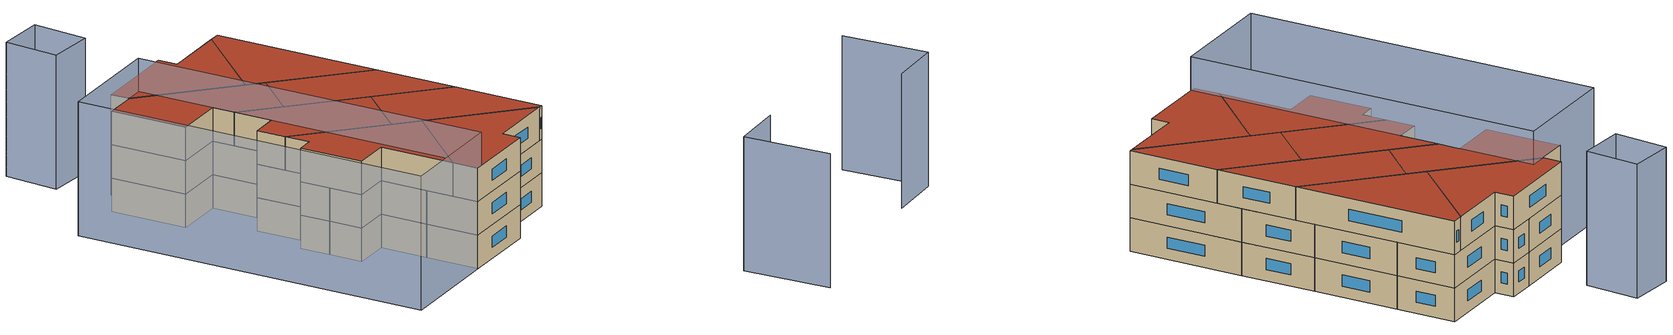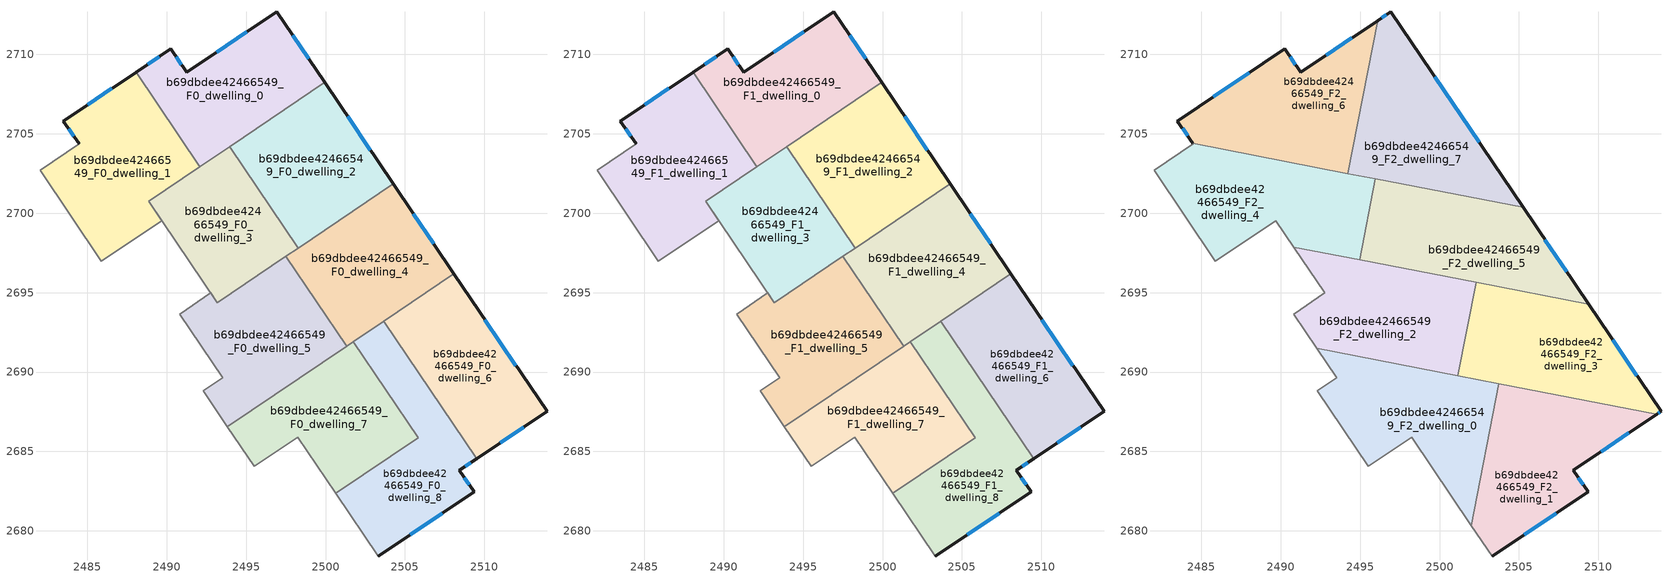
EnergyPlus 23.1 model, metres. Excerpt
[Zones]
b69dbdee42466549_F0_dwelling_0
 floor ground (EU_floor_Construction): 2496.94,2712.69 2499.95,2708.24 2492.09,2702.93 2488.08,2708.88 2490.26,2710.35 2491.25,2708.88 z0
 wall outside (EU_wall_Construction): 2499.95,2708.24 2496.94,2712.69 2491.25,2708.88 2490.26,2710.35 2488.08,2708.88 z0:3
 wall to b69dbdee42466549_F0_dwelling_1 (EU_wall_Construction): 2488.08,2708.88 2492.09,2702.93 z0:3
 wall to b69dbdee42466549_F0_dwelling_2 (EU_wall_Construction): 2493.96,2704.19 2499.95,2708.24 z0:3
 wall to b69dbdee42466549_F0_dwelling_3 (EU_wall_Construction): 2492.09,2702.93 2493.96,2704.19 z0:3
 window (EU_Window_Construction): 2489.53,2709.86 2488.8,2709.37 / 2490.92,2709.37 2490.59,2709.86 / 2495.04,2711.42 2493.15,2710.15 / 2498.94,2709.72 2497.94,2711.21 z1:2
b69dbdee42466549_F0_dwelling_1
 floor ground (EU_floor_Construction): 2488.08,2708.88 2492.09,2702.93 2488.87,2700.76 2489.7,2699.54 2485.89,2696.98 2482.02,2702.71 2484.48,2704.36 2483.5,2705.81 z0
 wall outside (EU_wall_Construction): 2488.08,2708.88 2483.5,2705.81 2484.48,2704.36 z0:3
 wall adiabatic (EU_wall_Construction): 2484.48,2704.36 2482.02,2702.71 2485.89,2696.98 2489.7,2699.54 2488.87,2700.76 z0:3
 wall to b69dbdee42466549_F0_dwelling_3 (EU_wall_Construction): 2488.88,2700.76 2492.09,2702.93 z0:3
 window (EU_Window_Construction): 2483.83,2705.33 2484.16,2704.84 / 2486.55,2707.86 2485.03,2706.83 z1:2
b69dbdee42466549_F0_dwelling_2
 floor ground (EU_floor_Construction): 2499.95,2708.24 2504.26,2701.85 2498.27,2697.8 2493.96,2704.19 z0
 wall outside (EU_wall_Construction): 2504.26,2701.85 2499.95,2708.24 z0:3
 wall to b69dbdee42466549_F0_dwelling_3 (EU_wall_Construction): 2493.96,2704.19 2498.27,2697.8 z0:3
 wall to b69dbdee42466549_F0_dwelling_4 (EU_wall_Construction): 2498.27,2697.8 2504.26,2701.85 z0:3
 window (EU_Window_Construction): 2502.83,2703.98 2501.39,2706.11 z1:2
b69dbdee42466549_F0_dwelling_3
 floor ground (EU_floor_Construction): 2493.96,2704.19 2498.27,2697.8 2493.19,2694.37 2488.88,2700.76 z0
 wall adiabatic (EU_wall_Construction): 2488.88,2700.76 2493.19,2694.37 z0:3
 wall to b69dbdee42466549_F0_dwelling_5 (EU_wall_Construction): 2493.19,2694.37 2497.5,2697.28 z0:3
 wall to b69dbdee42466549_F0_dwelling_4 (EU_wall_Construction): 2497.5,2697.28 2498.27,2697.8 z0:3
b69dbdee42466549_F0_dwelling_4
 floor ground (EU_floor_Construction): 2504.26,2701.85 2508.09,2696.19 2501.32,2691.62 2497.5,2697.28 z0
 wall outside (EU_wall_Construction): 2508.09,2696.19 2504.26,2701.85 z0:3
 wall to b69dbdee42466549_F0_dwelling_5 (EU_wall_Construction): 2497.5,2697.28 2501.32,2691.62 z0:3
 wall to b69dbdee42466549_F0_dwelling_6 (EU_wall_Construction): 2503.67,2693.21 2508.09,2696.19 z0:3
 wall to b69dbdee42466549_F0_dwelling_8 (EU_wall_Construction): 2501.76,2691.92 2503.67,2693.21 z0:3
 wall to b69dbdee42466549_F0_dwelling_7 (EU_wall_Construction): 2501.32,2691.62 2501.76,2691.92 z0:3
 window (EU_Window_Construction): 2506.81,2698.08 2505.54,2699.96 z1:2
b69dbdee42466549_F0_dwelling_5
 floor ground (EU_floor_Construction): 2497.5,2697.28 2501.32,2691.62 2493.82,2686.55 2492.29,2688.81 2493.53,2689.64 2490.81,2693.65 2492.78,2694.98 2493.19,2694.37 z0
 wall adiabatic (EU_wall_Construction): 2493.19,2694.37 2492.78,2694.98 2490.81,2693.65 2493.53,2689.64 2492.29,2688.81 2493.82,2686.55 z0:3
 wall to b69dbdee42466549_F0_dwelling_7 (EU_wall_Construction): 2493.82,2686.55 2501.32,2691.62 z0:3
b69dbdee42466549_F0_dwelling_6
 floor ground (EU_floor_Construction): 2508.09,2696.19 2513.95,2687.52 2509.52,2684.55 2503.67,2693.21 z0
 wall outside (EU_wall_Construction): 2509.52,2684.55 2513.95,2687.52 2508.09,2696.19 z0:3
 wall to b69dbdee42466549_F0_dwelling_8 (EU_wall_Construction): 2503.67,2693.21 2509.52,2684.55 z0:3
 window (EU_Window_Construction): 2511,2685.54 2512.47,2686.53 / 2511.99,2690.41 2510.04,2693.3 z1:2
b69dbdee42466549_F0_dwelling_7
 floor ground (EU_floor_Construction): 2501.76,2691.92 2505.85,2685.87 2500.65,2682.36 2498.25,2685.91 2495.5,2684.06 2493.82,2686.55 z0
 wall to b69dbdee42466549_F0_dwelling_8 (EU_wall_Construction): 2500.65,2682.36 2505.85,2685.87 2501.76,2691.92 z0:3
 wall adiabatic (EU_wall_Construction): 2493.82,2686.55 2495.5,2684.06 2498.25,2685.91 2500.65,2682.36 z0:3
b69dbdee42466549_F0_dwelling_8
 floor ground (EU_floor_Construction): 2503.67,2693.21 2509.52,2684.55 2508.43,2683.81 2509.35,2682.45 2503.32,2678.4 2500.65,2682.36 2505.85,2685.87 2501.76,2691.92 z0
 wall outside (EU_wall_Construction): 2503.32,2678.4 2509.35,2682.45 2508.43,2683.81 2509.52,2684.55 z0:3
 wall adiabatic (EU_wall_Construction): 2500.65,2682.36 2503.32,2678.4 z0:3
 window (EU_Window_Construction): 2508.79,2684.06 2509.16,2684.3 / 2509.05,2682.91 2508.74,2683.36 / 2505.33,2679.75 2507.34,2681.1 z1:2
b69dbdee42466549_F1_dwelling_0
 floor to b69dbdee42466549_F0_dwelling_0 (EU_floor_Construction): 2496.94,2712.69 2499.95,2708.24 2492.09,2702.93 2488.08,2708.88 2490.26,2710.35 2491.25,2708.88 z3
 wall outside (EU_wall_Construction): 2499.95,2708.24 2496.94,2712.69 2491.25,2708.88 2490.26,2710.35 2488.08,2708.88 z3:6
 wall to b69dbdee42466549_F1_dwelling_1 (EU_wall_Construction): 2488.08,2708.88 2492.09,2702.93 z3:6
 wall to b69dbdee42466549_F1_dwelling_2 (EU_wall_Construction): 2493.96,2704.19 2499.95,2708.24 z3:6
 wall to b69dbdee42466549_F1_dwelling_3 (EU_wall_Construction): 2492.09,2702.93 2493.96,2704.19 z3:6
 window (EU_Window_Construction): 2489.53,2709.86 2488.8,2709.37 / 2490.92,2709.37 2490.59,2709.86 / 2495.04,2711.42 2493.15,2710.15 / 2498.94,2709.72 2497.94,2711.21 z4:5
b69dbdee42466549_F1_dwelling_1
 floor to b69dbdee42466549_F0_dwelling_1 (EU_floor_Construction): 2488.08,2708.88 2492.09,2702.93 2488.87,2700.76 2489.7,2699.54 2485.89,2696.98 2482.02,2702.71 2484.48,2704.36 2483.5,2705.81 z3
 wall outside (EU_wall_Construction): 2488.08,2708.88 2483.5,2705.81 2484.48,2704.36 z3:6
 wall adiabatic (EU_wall_Construction): 2484.48,2704.36 2482.02,2702.71 2485.89,2696.98 2489.7,2699.54 2488.87,2700.76 z3:6
 wall to b69dbdee42466549_F1_dwelling_3 (EU_wall_Construction): 2488.88,2700.76 2492.09,2702.93 z3:6
 window (EU_Window_Construction): 2483.83,2705.33 2484.16,2704.84 / 2486.55,2707.86 2485.03,2706.83 z4:5
b69dbdee42466549_F1_dwelling_2
 floor to b69dbdee42466549_F0_dwelling_2 (EU_floor_Construction): 2499.95,2708.24 2504.26,2701.85 2498.27,2697.8 2493.96,2704.19 z3
 wall outside (EU_wall_Construction): 2504.26,2701.85 2499.95,2708.24 z3:6
 wall to b69dbdee42466549_F1_dwelling_3 (EU_wall_Construction): 2493.96,2704.19 2498.27,2697.8 z3:6
 wall to b69dbdee42466549_F1_dwelling_4 (EU_wall_Construction): 2498.27,2697.8 2504.26,2701.85 z3:6
 window (EU_Window_Construction): 2502.83,2703.98 2501.39,2706.11 z4:5
b69dbdee42466549_F1_dwelling_3
 floor to b69dbdee42466549_F0_dwelling_3 (EU_floor_Construction): 2493.96,2704.19 2498.27,2697.8 2493.19,2694.37 2488.88,2700.76 z3
 wall adiabatic (EU_wall_Construction): 2488.88,2700.76 2493.19,2694.37 z3:6
 wall to b69dbdee42466549_F1_dwelling_5 (EU_wall_Construction): 2493.19,2694.37 2497.5,2697.28 z3:6
 wall to b69dbdee42466549_F1_dwelling_4 (EU_wall_Construction): 2497.5,2697.28 2498.27,2697.8 z3:6
b69dbdee42466549_F1_dwelling_4
 floor to b69dbdee42466549_F0_dwelling_4 (EU_floor_Construction): 2504.26,2701.85 2508.09,2696.19 2501.32,2691.62 2497.5,2697.28 z3
 wall outside (EU_wall_Construction): 2508.09,2696.19 2504.26,2701.85 z3:6
 wall to b69dbdee42466549_F1_dwelling_5 (EU_wall_Construction): 2497.5,2697.28 2501.32,2691.62 z3:6
 wall to b69dbdee42466549_F1_dwelling_6 (EU_wall_Construction): 2503.67,2693.21 2508.09,2696.19 z3:6
 wall to b69dbdee42466549_F1_dwelling_8 (EU_wall_Construction): 2501.76,2691.92 2503.67,2693.21 z3:6
 wall to b69dbdee42466549_F1_dwelling_7 (EU_wall_Construction): 2501.32,2691.62 2501.76,2691.92 z3:6
 window (EU_Window_Construction): 2506.81,2698.08 2505.54,2699.96 z4:5
b69dbdee42466549_F1_dwelling_5
 floor to b69dbdee42466549_F0_dwelling_5 (EU_floor_Construction): 2497.5,2697.28 2501.32,2691.62 2493.82,2686.55 2492.29,2688.81 2493.53,2689.64 2490.81,2693.65 2492.78,2694.98 2493.19,2694.37 z3
 wall adiabatic (EU_wall_Construction): 2493.19,2694.37 2492.78,2694.98 2490.81,2693.65 2493.53,2689.64 2492.29,2688.81 2493.82,2686.55 z3:6
 wall to b69dbdee42466549_F1_dwelling_7 (EU_wall_Construction): 2493.82,2686.55 2501.32,2691.62 z3:6
b69dbdee42466549_F1_dwelling_6
 floor to b69dbdee42466549_F0_dwelling_6 (EU_floor_Construction): 2508.09,2696.19 2513.95,2687.52 2509.52,2684.55 2503.67,2693.21 z3
 wall outside (EU_wall_Construction): 2509.52,2684.55 2513.95,2687.52 2508.09,2696.19 z3:6
 wall to b69dbdee42466549_F1_dwelling_8 (EU_wall_Construction): 2503.67,2693.21 2509.52,2684.55 z3:6
 window (EU_Window_Construction): 2511,2685.54 2512.47,2686.53 / 2511.99,2690.41 2510.04,2693.3 z4:5
b69dbdee42466549_F1_dwelling_7
 floor to b69dbdee42466549_F0_dwelling_7 (EU_floor_Construction): 2501.76,2691.92 2505.85,2685.87 2500.65,2682.36 2498.25,2685.91 2495.5,2684.06 2493.82,2686.55 z3
 wall to b69dbdee42466549_F1_dwelling_8 (EU_wall_Construction): 2500.65,2682.36 2505.85,2685.87 2501.76,2691.92 z3:6
 wall adiabatic (EU_wall_Construction): 2493.82,2686.55 2495.5,2684.06 2498.25,2685.91 2500.65,2682.36 z3:6
b69dbdee42466549_F1_dwelling_8
 floor to b69dbdee42466549_F0_dwelling_8 (EU_floor_Construction): 2503.67,2693.21 2509.52,2684.55 2508.43,2683.81 2509.35,2682.45 2503.32,2678.4 2500.65,2682.36 2505.85,2685.87 2501.76,2691.92 z3
 wall outside (EU_wall_Construction): 2503.32,2678.4 2509.35,2682.45 2508.43,2683.81 2509.52,2684.55 z3:6
 wall adiabatic (EU_wall_Construction): 2500.65,2682.36 2503.32,2678.4 z3:6
 window (EU_Window_Construction): 2508.79,2684.06 2509.16,2684.3 / 2509.05,2682.91 2508.74,2683.36 / 2505.33,2679.75 2507.34,2681.1 z4:5
b69dbdee42466549_F2_dwelling_0
 floor to b69dbdee42466549_F1_dwelling_7 (EU_floor_Construction): 2503.52,2689.31 2503.7,2689.05 2502.67,2683.72 2500.65,2682.36 2498.25,2685.91 2495.5,2684.06 2493.82,2686.55 2499.15,2690.15 z6
 floor to b69dbdee42466549_F1_dwelling_8 (EU_floor_Construction): 2502.67,2683.72 2502.01,2680.34 2500.65,2682.36 z6; 2503.74,2689.27 2503.7,2689.05 2503.52,2689.31 z6
 floor to b69dbdee42466549_F1_dwelling_5 (EU_floor_Construction): 2499.15,2690.15 2493.82,2686.55 2492.29,2688.81 2493.53,2689.64 2492.28,2691.48 z6
 wall adiabatic (EU_wall_Construction): 2492.28,2691.49 2493.53,2689.64 2492.29,2688.81 2495.5,2684.06 2498.25,2685.91 2502.01,2680.34 z6:9
 wall to b69dbdee42466549_F2_dwelling_1 (EU_wall_Construction): 2502.01,2680.34 2503.74,2689.27 z6:9
 wall to b69dbdee42466549_F2_dwelling_2 (EU_wall_Construction): 2501.16,2689.76 2492.28,2691.49 z6:9
 wall to b69dbdee42466549_F2_dwelling_3 (EU_wall_Construction): 2503.74,2689.27 2501.16,2689.76 z6:9
 roof outside (EU_roof_Construction): 2502.01,2680.34 2503.74,2689.27 2492.28,2691.49 2493.53,2689.64 2492.29,2688.81 2495.5,2684.06 2498.25,2685.91 z9
b69dbdee42466549_F2_dwelling_1
 floor to b69dbdee42466549_F1_dwelling_8 (EU_floor_Construction): 2506.72,2688.69 2509.52,2684.55 2508.43,2683.81 2509.35,2682.45 2503.32,2678.4 2502.01,2680.34 2502.67,2683.72 2505.85,2685.87 2503.7,2689.05 2503.74,2689.27 z6
 floor to b69dbdee42466549_F1_dwelling_7 (EU_floor_Construction): 2503.7,2689.05 2505.85,2685.87 2502.67,2683.72 z6
 floor to b69dbdee42466549_F1_dwelling_6 (EU_floor_Construction): 2513.68,2687.34 2509.52,2684.55 2506.72,2688.69 z6
 wall outside (EU_wall_Construction): 2503.32,2678.4 2509.35,2682.45 2508.43,2683.81 2513.68,2687.34 z6:9
 wall adiabatic (EU_wall_Construction): 2502.01,2680.34 2503.32,2678.4 z6:9
 wall to b69dbdee42466549_F2_dwelling_3 (EU_wall_Construction): 2513.68,2687.34 2503.74,2689.27 z6:9
 window (EU_Window_Construction): 2510.18,2684.99 2511.93,2686.16 / 2509.05,2682.91 2508.74,2683.36 / 2505.33,2679.75 2507.34,2681.1 z7:8
 roof outside (EU_roof_Construction): 2509.35,2682.45 2508.43,2683.81 2513.68,2687.34 2503.74,2689.27 2502.01,2680.34 2503.32,2678.4 z9
b69dbdee42466549_F2_dwelling_2
 floor to b69dbdee42466549_F1_dwelling_5 (EU_floor_Construction): 2498.05,2696.47 2501.32,2691.62 2499.15,2690.15 2492.28,2691.48 2490.81,2693.65 2492.78,2694.98 2493.19,2694.37 2496.69,2696.73 z6
 floor to b69dbdee42466549_F1_dwelling_4 (EU_floor_Construction): 2502.3,2695.64 2501.55,2691.78 2501.32,2691.62 2498.05,2696.47 z6
 floor to b69dbdee42466549_F1_dwelling_7 (EU_floor_Construction): 2501.55,2691.78 2501.16,2689.76 2499.15,2690.15 z6
 floor to b69dbdee42466549_F1_dwelling_3 (EU_floor_Construction): 2496.69,2696.73 2493.19,2694.37 2490.83,2697.87 z6
 wall adiabatic (EU_wall_Construction): 2490.83,2697.87 2492.78,2694.98 2490.81,2693.65 2492.28,2691.49 z6:9
 wall to b69dbdee42466549_F2_dwelling_3 (EU_wall_Construction): 2501.16,2689.76 2502.3,2695.64 z6:9
 wall to b69dbdee42466549_F2_dwelling_5 (EU_wall_Construction): 2502.3,2695.64 2494.97,2697.07 z6:9
 wall to b69dbdee42466549_F2_dwelling_4 (EU_wall_Construction): 2494.97,2697.07 2490.83,2697.87 z6:9
 roof outside (EU_roof_Construction): 2501.16,2689.76 2502.3,2695.64 2490.83,2697.87 2492.78,2694.98 2490.81,2693.65 2492.28,2691.49 z9
b69dbdee42466549_F2_dwelling_3
 floor to b69dbdee42466549_F1_dwelling_6 (EU_floor_Construction): 2509.38,2694.27 2513.95,2687.52 2513.68,2687.34 2506.72,2688.69 2503.67,2693.21 2506.17,2694.9 z6
 floor to b69dbdee42466549_F1_dwelling_7 (EU_floor_Construction): 2501.76,2691.92 2503.52,2689.31 2501.16,2689.76 2501.55,2691.78 z6
 floor to b69dbdee42466549_F1_dwelling_8 (EU_floor_Construction): 2503.67,2693.21 2506.72,2688.69 2503.52,2689.31 2501.76,2691.92 z6
 floor to b69dbdee42466549_F1_dwelling_4 (EU_floor_Construction): 2506.17,2694.9 2501.55,2691.78 2502.3,2695.64 z6
 wall outside (EU_wall_Construction): 2513.68,2687.34 2513.95,2687.52 2509.38,2694.27 z6:9
 wall to b69dbdee42466549_F2_dwelling_5 (EU_wall_Construction): 2509.38,2694.27 2502.3,2695.64 z6:9
 window (EU_Window_Construction): 2512.43,2689.77 2510.9,2692.02 / 2513.77,2687.4 2513.86,2687.46 z7:8
 roof outside (EU_roof_Construction): 2513.95,2687.52 2509.38,2694.27 2502.3,2695.64 2501.16,2689.76 2513.68,2687.34 z9
b69dbdee42466549_F2_dwelling_4
 floor to b69dbdee42466549_F1_dwelling_1 (EU_floor_Construction): 2492.07,2702.92 2488.87,2700.76 2489.7,2699.54 2485.89,2696.98 2482.02,2702.71 2484.48,2704.36 2484.46,2704.39 z6
 floor to b69dbdee42466549_F1_dwelling_3 (EU_floor_Construction): 2495.23,2702.31 2495.81,2701.44 2494.97,2697.07 2490.83,2697.87 2488.88,2700.76 2492.07,2702.92 z6
 floor to b69dbdee42466549_F1_dwelling_2 (EU_floor_Construction): 2495.95,2702.17 2495.81,2701.44 2495.23,2702.31 z6
 wall adiabatic (EU_wall_Construction): 2484.46,2704.39 2484.48,2704.36 2482.02,2702.71 2485.89,2696.98 2489.7,2699.54 2490.83,2697.87 z6:9
 wall to b69dbdee42466549_F2_dwelling_5 (EU_wall_Construction): 2494.97,2697.07 2495.95,2702.17 z6:9
 wall to b69dbdee42466549_F2_dwelling_6 (EU_wall_Construction): 2494.23,2702.5 2484.46,2704.39 z6:9
 wall to b69dbdee42466549_F2_dwelling_7 (EU_wall_Construction): 2495.95,2702.17 2494.23,2702.5 z6:9
 roof outside (EU_roof_Construction): 2494.97,2697.07 2495.95,2702.17 2484.46,2704.39 2484.48,2704.36 2482.02,2702.71 2485.89,2696.98 2489.7,2699.54 2490.83,2697.87 z9
b69dbdee42466549_F2_dwelling_5
 floor to b69dbdee42466549_F1_dwelling_4 (EU_floor_Construction): 2505.27,2700.37 2508.09,2696.19 2506.17,2694.9 2498.05,2696.47 2497.5,2697.28 2502.78,2700.85 z6
 floor to b69dbdee42466549_F1_dwelling_2 (EU_floor_Construction): 2502.78,2700.85 2498.27,2697.8 2495.81,2701.44 2495.95,2702.17 z6
 floor to b69dbdee42466549_F1_dwelling_3 (EU_floor_Construction): 2495.81,2701.44 2498.27,2697.8 2496.69,2696.73 2494.97,2697.07 z6
 floor to b69dbdee42466549_F1_dwelling_6 (EU_floor_Construction): 2508.09,2696.19 2509.38,2694.27 2506.17,2694.9 z6
 floor to b69dbdee42466549_F1_dwelling_5 (EU_floor_Construction): 2497.5,2697.28 2498.05,2696.47 2496.69,2696.73 z6
 wall outside (EU_wall_Construction): 2509.38,2694.27 2505.27,2700.37 z6:9
 wall to b69dbdee42466549_F2_dwelling_7 (EU_wall_Construction): 2505.27,2700.37 2495.95,2702.17 z6:9
 window (EU_Window_Construction): 2508.01,2696.3 2506.64,2698.34 z7:8
 roof outside (EU_roof_Construction): 2509.38,2694.27 2505.27,2700.37 2495.95,2702.17 2494.97,2697.07 z9
b69dbdee42466549_F2_dwelling_6
 floor to b69dbdee42466549_F1_dwelling_0 (EU_floor_Construction): 2496.1,2712.13 2494.65,2704.66 2492.09,2702.93 2488.08,2708.88 2490.26,2710.35 2491.25,2708.88 z6
 floor to b69dbdee42466549_F1_dwelling_1 (EU_floor_Construction): 2488.08,2708.88 2492.09,2702.93 2492.07,2702.92 2484.46,2704.39 2483.5,2705.81 z6
 floor to b69dbdee42466549_F1_dwelling_3 (EU_floor_Construction): 2493.96,2704.19 2494.43,2703.5 2494.23,2702.5 2492.07,2702.92 z6
 floor to b69dbdee42466549_F1_dwelling_2 (EU_floor_Construction): 2494.65,2704.66 2494.43,2703.5 2493.96,2704.19 z6
 wall outside (EU_wall_Construction): 2496.1,2712.13 2491.25,2708.88 2490.26,2710.35 2483.5,2705.81 2484.46,2704.39 z6:9
 wall to b69dbdee42466549_F2_dwelling_7 (EU_wall_Construction): 2494.23,2702.5 2496.1,2712.13 z6:9
 window (EU_Window_Construction): 2483.82,2705.34 2484.14,2704.86 / 2488.01,2708.83 2485.75,2707.32 / 2490.92,2709.37 2490.59,2709.86 / 2494.48,2711.05 2492.87,2709.96 z7:8
 roof outside (EU_roof_Construction): 2494.23,2702.5 2496.1,2712.13 2491.25,2708.88 2490.26,2710.35 2483.5,2705.81 2484.46,2704.39 z9
b69dbdee42466549_F2_dwelling_7
 floor to b69dbdee42466549_F1_dwelling_2 (EU_floor_Construction): 2499.95,2708.24 2504.26,2701.85 2502.78,2700.85 2495.23,2702.31 2494.43,2703.5 2494.65,2704.66 z6
 floor to b69dbdee42466549_F1_dwelling_0 (EU_floor_Construction): 2496.94,2712.69 2499.95,2708.24 2494.65,2704.66 2496.1,2712.13 z6
 floor to b69dbdee42466549_F1_dwelling_3 (EU_floor_Construction): 2494.43,2703.5 2495.23,2702.31 2494.23,2702.5 z6
 floor to b69dbdee42466549_F1_dwelling_4 (EU_floor_Construction): 2504.26,2701.85 2505.27,2700.37 2502.78,2700.85 z6
 wall outside (EU_wall_Construction): 2505.27,2700.37 2496.94,2712.69 2496.1,2712.13 z6:9
 window (EU_Window_Construction): 2496.66,2712.51 2496.38,2712.32 / 2502.49,2704.48 2499.71,2708.58 z7:8
 roof outside (EU_roof_Construction): 2505.27,2700.37 2496.94,2712.69 2496.1,2712.13 2494.23,2702.5 z9
shading: 2527.23,2661.63 2522.53,2667.98 / 2522.53,2667.98 2526.53,2670.94 / 2495.26,2672.95 2477.3,2699.54 / 2477.3,2699.54 2485.81,2705.29 / 2485.81,2705.29 2503.78,2678.71 / 2503.78,2678.71 2495.26,2672.95 / 2480.09,2708.89 2477.66,2713.21 / 2477.66,2713.21 2481.39,2715.31 / 2481.39,2715.31 2483.82,2710.98 / 2483.82,2710.98 2480.09,2708.89 z0:12
[Building]
EU S2 Campaign: North Axis=0; Terrain=City; Solar Distribution=FullExterior
[Site:Location]
Budapest.Ferenc.Liszt.Intl.AP: Latitude=47.437; Longitude=19.256; Time Zone=1; Elevation=185
[SizingPeriod:WeatherFileDays]
AnnualSizingPeriod: Begin Month=1; Begin Day of Month=1; End Month=12; End Day of Month=31; Day of Week for Start Day=Monday; Use Weather File Daylight Saving Period=No; Use Weather File Rain and Snow Indicators=No
[MATERIAL]
EU_InternalMass_Material: Roughness=MediumRough; Thickness=0.1; Conductivity=1; Density=1800; Specific Heat=900; Thermal Absorptance=0.9; Solar Absorptance=0.7; Visible Absorptance=0.7
[MATERIAL:NOMASS] Roughness=MediumRough; Thermal Absorptance=0.9; Solar Absorptance=0.7; Visible Absorptance=0.7
Name | Thermal Resistance
EU_wall_NoMass | 0.893917
EU_roof_NoMass | 1.41085
EU_floor_NoMass | 0.993241
[WINDOWMATERIAL:SIMPLEGLAZINGSYSTEM]
EU_Window_SimpleGlazing: UFactor=3.26652; Solar Heat Gain Coefficient=0.75; Visible Transmittance=0.75
[CONSTRUCTION]
EU_wall_Construction: EU_wall_NoMass
EU_roof_Construction: EU_roof_NoMass
EU_floor_Construction: EU_floor_NoMass
EU_Window_Construction: EU_Window_SimpleGlazing
EU_InternalMass_Construction: EU_InternalMass_Material
[ZONE] Type=1; Multiplier=1; Ceiling Height=autocalculate; Floor Area=autocalculate; Part of Total Floor Area=Yes
Name | Volume
b69dbdee42466549_F0_dwelling_0; b69dbdee42466549_F1_dwelling_0 | 167.245
b69dbdee42466549_F2_dwelling_0 | 188.146
b69dbdee42466549_F0_dwelling_1; b69dbdee42466549_F1_dwelling_1 | 187.397
b69dbdee42466549_F2_dwelling_1 | 188.141
b69dbdee42466549_F0_dwelling_2; b69dbdee42466549_F1_dwelling_2 | 167.225
b69dbdee42466549_F2_dwelling_2 | 183.236
b69dbdee42466549_F0_dwelling_3; b69dbdee42466549_F1_dwelling_3 | 141.749
b69dbdee42466549_F2_dwelling_3 | 183.235
b69dbdee42466549_F0_dwelling_4; b69dbdee42466549_F1_dwelling_4; b69dbdee42466549_F0_dwelling_7; b69dbdee42466549_F1_dwelling_7 | 167.246
b69dbdee42466549_F2_dwelling_4 | 197.625
b69dbdee42466549_F0_dwelling_5; b69dbdee42466549_F1_dwelling_5 | 172.505
b69dbdee42466549_F2_dwelling_5 | 188.48
b69dbdee42466549_F0_dwelling_6; b69dbdee42466549_F1_dwelling_6 | 167.235
b69dbdee42466549_F2_dwelling_6 | 188.425
b69dbdee42466549_F2_dwelling_7 | 187.919
b69dbdee42466549_F0_dwelling_8; b69dbdee42466549_F1_dwelling_8 | 167.25
[INTERNALMASS] Construction=EU_InternalMass_Construction
Name | Zone or ZoneList | Surface Area
b69dbdee42466549_F0_dwelling_0_EU_InternalMass | b69dbdee42466549_F0_dwelling_0 | 55.7492
b69dbdee42466549_F0_dwelling_1_EU_InternalMass | b69dbdee42466549_F0_dwelling_1 | 62.4646
b69dbdee42466549_F0_dwelling_2_EU_InternalMass | b69dbdee42466549_F0_dwelling_2 | 55.7422
b69dbdee42466549_F0_dwelling_3_EU_InternalMass | b69dbdee42466549_F0_dwelling_3 | 47.2746
b69dbdee42466549_F0_dwelling_4_EU_InternalMass | b69dbdee42466549_F0_dwelling_4 | 55.7501
b69dbdee42466549_F0_dwelling_5_EU_InternalMass | b69dbdee42466549_F0_dwelling_5 | 57.4996
b69dbdee42466549_F0_dwelling_6_EU_InternalMass | b69dbdee42466549_F0_dwelling_6 | 55.7474
b69dbdee42466549_F0_dwelling_7_EU_InternalMass | b69dbdee42466549_F0_dwelling_7 | 55.7484
b69dbdee42466549_F0_dwelling_8_EU_InternalMass | b69dbdee42466549_F0_dwelling_8 | 55.7501
b69dbdee42466549_F1_dwelling_0_EU_InternalMass | b69dbdee42466549_F1_dwelling_0 | 55.7492
b69dbdee42466549_F1_dwelling_1_EU_InternalMass | b69dbdee42466549_F1_dwelling_1 | 62.4646
b69dbdee42466549_F1_dwelling_2_EU_InternalMass | b69dbdee42466549_F1_dwelling_2 | 55.7422
b69dbdee42466549_F1_dwelling_3_EU_InternalMass | b69dbdee42466549_F1_dwelling_3 | 47.2746
b69dbdee42466549_F1_dwelling_4_EU_InternalMass | b69dbdee42466549_F1_dwelling_4 | 55.7501
b69dbdee42466549_F1_dwelling_5_EU_InternalMass | b69dbdee42466549_F1_dwelling_5 | 57.4996
b69dbdee42466549_F1_dwelling_6_EU_InternalMass | b69dbdee42466549_F1_dwelling_6 | 55.7474
b69dbdee42466549_F1_dwelling_7_EU_InternalMass | b69dbdee42466549_F1_dwelling_7 | 55.7484
b69dbdee42466549_F1_dwelling_8_EU_InternalMass | b69dbdee42466549_F1_dwelling_8 | 55.7501
b69dbdee42466549_F2_dwelling_0_EU_InternalMass | b69dbdee42466549_F2_dwelling_0 | 62.7152
b69dbdee42466549_F2_dwelling_1_EU_InternalMass | b69dbdee42466549_F2_dwelling_1 | 62.7138
b69dbdee42466549_F2_dwelling_2_EU_InternalMass | b69dbdee42466549_F2_dwelling_2 | 61.0788
b69dbdee42466549_F2_dwelling_3_EU_InternalMass | b69dbdee42466549_F2_dwelling_3 | 61.0783
b69dbdee42466549_F2_dwelling_4_EU_InternalMass | b69dbdee42466549_F2_dwelling_4 | 65.8749
b69dbdee42466549_F2_dwelling_5_EU_InternalMass | b69dbdee42466549_F2_dwelling_5 | 62.8266
b69dbdee42466549_F2_dwelling_6_EU_InternalMass | b69dbdee42466549_F2_dwelling_6 | 62.8082
b69dbdee42466549_F2_dwelling_7_EU_InternalMass | b69dbdee42466549_F2_dwelling_7 | 62.6398
[OTHEREQUIPMENT] Fuel Type=Electricity; Design Level Calculation Method=Watts/Area; Power per Zone Floor Area=1; Fraction Latent=0; Fraction Radiant=0; Fraction Lost=0; Carbon Dioxide Generation Rate=0; EndUse Subcategory=EU_Step8_InternalGains
Name | Zone or ZoneList or Space or SpaceList | Schedule
EU_Step8_InternalGain_b69dbdee42466549_F0_dwelling_0_f000 | b69dbdee42466549_F0_dwelling_0 | EU_Step8_GainSchedule_b69dbdee42466549_F0_dwelling_0_f000
EU_Step8_InternalGain_b69dbdee42466549_F0_dwelling_1_f000 | b69dbdee42466549_F0_dwelling_1 | EU_Step8_GainSchedule_b69dbdee42466549_F0_dwelling_1_f000
EU_Step8_InternalGain_b69dbdee42466549_F0_dwelling_2_f000 | b69dbdee42466549_F0_dwelling_2 | EU_Step8_GainSchedule_b69dbdee42466549_F0_dwelling_2_f000
EU_Step8_InternalGain_b69dbdee42466549_F0_dwelling_3_f000 | b69dbdee42466549_F0_dwelling_3 | EU_Step8_GainSchedule_b69dbdee42466549_F0_dwelling_3_f000
EU_Step8_InternalGain_b69dbdee42466549_F0_dwelling_4_f000 | b69dbdee42466549_F0_dwelling_4 | EU_Step8_GainSchedule_b69dbdee42466549_F0_dwelling_4_f000
EU_Step8_InternalGain_b69dbdee42466549_F0_dwelling_5_f000 | b69dbdee42466549_F0_dwelling_5 | EU_Step8_GainSchedule_b69dbdee42466549_F0_dwelling_5_f000
EU_Step8_InternalGain_b69dbdee42466549_F0_dwelling_6_f000 | b69dbdee42466549_F0_dwelling_6 | EU_Step8_GainSchedule_b69dbdee42466549_F0_dwelling_6_f000
EU_Step8_InternalGain_b69dbdee42466549_F0_dwelling_7_f000 | b69dbdee42466549_F0_dwelling_7 | EU_Step8_GainSchedule_b69dbdee42466549_F0_dwelling_7_f000
EU_Step8_InternalGain_b69dbdee42466549_F0_dwelling_8_f000 | b69dbdee42466549_F0_dwelling_8 | EU_Step8_GainSchedule_b69dbdee42466549_F0_dwelling_8_f000
EU_Step8_InternalGain_b69dbdee42466549_F1_dwelling_0_f000 | b69dbdee42466549_F1_dwelling_0 | EU_Step8_GainSchedule_b69dbdee42466549_F1_dwelling_0_f000
EU_Step8_InternalGain_b69dbdee42466549_F1_dwelling_1_f000 | b69dbdee42466549_F1_dwelling_1 | EU_Step8_GainSchedule_b69dbdee42466549_F1_dwelling_1_f000
EU_Step8_InternalGain_b69dbdee42466549_F1_dwelling_2_f000 | b69dbdee42466549_F1_dwelling_2 | EU_Step8_GainSchedule_b69dbdee42466549_F1_dwelling_2_f000
EU_Step8_InternalGain_b69dbdee42466549_F1_dwelling_3_f000 | b69dbdee42466549_F1_dwelling_3 | EU_Step8_GainSchedule_b69dbdee42466549_F1_dwelling_3_f000
EU_Step8_InternalGain_b69dbdee42466549_F1_dwelling_4_f000 | b69dbdee42466549_F1_dwelling_4 | EU_Step8_GainSchedule_b69dbdee42466549_F1_dwelling_4_f000
EU_Step8_InternalGain_b69dbdee42466549_F1_dwelling_5_f000 | b69dbdee42466549_F1_dwelling_5 | EU_Step8_GainSchedule_b69dbdee42466549_F1_dwelling_5_f000
EU_Step8_InternalGain_b69dbdee42466549_F1_dwelling_6_f000 | b69dbdee42466549_F1_dwelling_6 | EU_Step8_GainSchedule_b69dbdee42466549_F1_dwelling_6_f000
EU_Step8_InternalGain_b69dbdee42466549_F1_dwelling_7_f000 | b69dbdee42466549_F1_dwelling_7 | EU_Step8_GainSchedule_b69dbdee42466549_F1_dwelling_7_f000
EU_Step8_InternalGain_b69dbdee42466549_F1_dwelling_8_f000 | b69dbdee42466549_F1_dwelling_8 | EU_Step8_GainSchedule_b69dbdee42466549_F1_dwelling_8_f000
EU_Step8_InternalGain_b69dbdee42466549_F2_dwelling_0_f000 | b69dbdee42466549_F2_dwelling_0 | EU_Step8_GainSchedule_b69dbdee42466549_F2_dwelling_0_f000
EU_Step8_InternalGain_b69dbdee42466549_F2_dwelling_1_f000 | b69dbdee42466549_F2_dwelling_1 | EU_Step8_GainSchedule_b69dbdee42466549_F2_dwelling_1_f000
EU_Step8_InternalGain_b69dbdee42466549_F2_dwelling_2_f000 | b69dbdee42466549_F2_dwelling_2 | EU_Step8_GainSchedule_b69dbdee42466549_F2_dwelling_2_f000
EU_Step8_InternalGain_b69dbdee42466549_F2_dwelling_3_f000 | b69dbdee42466549_F2_dwelling_3 | EU_Step8_GainSchedule_b69dbdee42466549_F2_dwelling_3_f000
EU_Step8_InternalGain_b69dbdee42466549_F2_dwelling_4_f000 | b69dbdee42466549_F2_dwelling_4 | EU_Step8_GainSchedule_b69dbdee42466549_F2_dwelling_4_f000
EU_Step8_InternalGain_b69dbdee42466549_F2_dwelling_5_f000 | b69dbdee42466549_F2_dwelling_5 | EU_Step8_GainSchedule_b69dbdee42466549_F2_dwelling_5_f000
EU_Step8_InternalGain_b69dbdee42466549_F2_dwelling_6_f000 | b69dbdee42466549_F2_dwelling_6 | EU_Step8_GainSchedule_b69dbdee42466549_F2_dwelling_6_f000
EU_Step8_InternalGain_b69dbdee42466549_F2_dwelling_7_f000 | b69dbdee42466549_F2_dwelling_7 | EU_Step8_GainSchedule_b69dbdee42466549_F2_dwelling_7_f000
[ZONEVENTILATION:DESIGNFLOWRATE] Schedule=EU_AlwaysOn; Design Flow Rate Calculation Method=AirChanges/Hour; Air Changes per Hour=0.71595; Ventilation Type=Natural; Fan Pressure Rise=0; Fan Total Efficiency=1; Constant Term Coefficient=1; Temperature Term Coefficient=0; Velocity Term Coefficient=0; Velocity Squared Term Coefficient=0; Minimum Indoor Temperature=-100; Maximum Indoor Temperature=100; Delta Temperature=-100; Minimum Outdoor Temperature=-100; Maximum Outdoor Temperature=100; Maximum Wind Speed=40
Name | Zone or ZoneList or Space or SpaceList
EU_ConstantAir_b69dbdee42466549_F0_dwelling_0 | b69dbdee42466549_F0_dwelling_0
EU_ConstantAir_b69dbdee42466549_F0_dwelling_1 | b69dbdee42466549_F0_dwelling_1
EU_ConstantAir_b69dbdee42466549_F0_dwelling_2 | b69dbdee42466549_F0_dwelling_2
EU_ConstantAir_b69dbdee42466549_F0_dwelling_3 | b69dbdee42466549_F0_dwelling_3
EU_ConstantAir_b69dbdee42466549_F0_dwelling_4 | b69dbdee42466549_F0_dwelling_4
EU_ConstantAir_b69dbdee42466549_F0_dwelling_5 | b69dbdee42466549_F0_dwelling_5
EU_ConstantAir_b69dbdee42466549_F0_dwelling_6 | b69dbdee42466549_F0_dwelling_6
EU_ConstantAir_b69dbdee42466549_F0_dwelling_7 | b69dbdee42466549_F0_dwelling_7
EU_ConstantAir_b69dbdee42466549_F0_dwelling_8 | b69dbdee42466549_F0_dwelling_8
EU_ConstantAir_b69dbdee42466549_F1_dwelling_0 | b69dbdee42466549_F1_dwelling_0
EU_ConstantAir_b69dbdee42466549_F1_dwelling_1 | b69dbdee42466549_F1_dwelling_1
EU_ConstantAir_b69dbdee42466549_F1_dwelling_2 | b69dbdee42466549_F1_dwelling_2
EU_ConstantAir_b69dbdee42466549_F1_dwelling_3 | b69dbdee42466549_F1_dwelling_3
EU_ConstantAir_b69dbdee42466549_F1_dwelling_4 | b69dbdee42466549_F1_dwelling_4
EU_ConstantAir_b69dbdee42466549_F1_dwelling_5 | b69dbdee42466549_F1_dwelling_5
EU_ConstantAir_b69dbdee42466549_F1_dwelling_6 | b69dbdee42466549_F1_dwelling_6
EU_ConstantAir_b69dbdee42466549_F1_dwelling_7 | b69dbdee42466549_F1_dwelling_7
EU_ConstantAir_b69dbdee42466549_F1_dwelling_8 | b69dbdee42466549_F1_dwelling_8
EU_ConstantAir_b69dbdee42466549_F2_dwelling_0 | b69dbdee42466549_F2_dwelling_0
EU_ConstantAir_b69dbdee42466549_F2_dwelling_1 | b69dbdee42466549_F2_dwelling_1
EU_ConstantAir_b69dbdee42466549_F2_dwelling_2 | b69dbdee42466549_F2_dwelling_2
EU_ConstantAir_b69dbdee42466549_F2_dwelling_3 | b69dbdee42466549_F2_dwelling_3
EU_ConstantAir_b69dbdee42466549_F2_dwelling_4 | b69dbdee42466549_F2_dwelling_4
EU_ConstantAir_b69dbdee42466549_F2_dwelling_5 | b69dbdee42466549_F2_dwelling_5
EU_ConstantAir_b69dbdee42466549_F2_dwelling_6 | b69dbdee42466549_F2_dwelling_6
EU_ConstantAir_b69dbdee42466549_F2_dwelling_7 | b69dbdee42466549_F2_dwelling_7
[HVACTEMPLATE:THERMOSTAT] Constant Heating Setpoint=20; Constant Cooling Setpoint=50
EU_HeatOnly_b69dbdee42466549_F0_dwelling_0; EU_HeatOnly_b69dbdee42466549_F0_dwelling_1; EU_HeatOnly_b69dbdee42466549_F0_dwelling_2; EU_HeatOnly_b69dbdee42466549_F0_dwelling_3; EU_HeatOnly_b69dbdee42466549_F0_dwelling_4; EU_HeatOnly_b69dbdee42466549_F0_dwelling_5; EU_HeatOnly_b69dbdee42466549_F0_dwelling_6; EU_HeatOnly_b69dbdee42466549_F0_dwelling_7; EU_HeatOnly_b69dbdee42466549_F0_dwelling_8; EU_HeatOnly_b69dbdee42466549_F1_dwelling_0; EU_HeatOnly_b69dbdee42466549_F1_dwelling_1; EU_HeatOnly_b69dbdee42466549_F1_dwelling_2; EU_HeatOnly_b69dbdee42466549_F1_dwelling_3; EU_HeatOnly_b69dbdee42466549_F1_dwelling_4; EU_HeatOnly_b69dbdee42466549_F1_dwelling_5; EU_HeatOnly_b69dbdee42466549_F1_dwelling_6; EU_HeatOnly_b69dbdee42466549_F1_dwelling_7; EU_HeatOnly_b69dbdee42466549_F1_dwelling_8; EU_HeatOnly_b69dbdee42466549_F2_dwelling_0; EU_HeatOnly_b69dbdee42466549_F2_dwelling_1; EU_HeatOnly_b69dbdee42466549_F2_dwelling_2; EU_HeatOnly_b69dbdee42466549_F2_dwelling_3; EU_HeatOnly_b69dbdee42466549_F2_dwelling_4; EU_HeatOnly_b69dbdee42466549_F2_dwelling_5; EU_HeatOnly_b69dbdee42466549_F2_dwelling_6; EU_HeatOnly_b69dbdee42466549_F2_dwelling_7
[HVACTEMPLATE:ZONE:IDEALLOADSAIRSYSTEM] System Availability Schedule=EU_AlwaysOn; Maximum Heating Supply Air Temperature=50; Minimum Cooling Supply Air Temperature=13; Maximum Heating Supply Air Humidity Ratio=0.0156; Minimum Cooling Supply Air Humidity Ratio=0.0077; Heating Limit=NoLimit; Cooling Limit=NoLimit; Heating Availability Schedule=EU_AlwaysOn; Cooling Availability Schedule=EU_CoolingOff; Dehumidification Control Type=ConstantSensibleHeatRatio; Cooling Sensible Heat Ratio=0.7; Dehumidification Setpoint=60; Humidification Control Type=None; Humidification Setpoint=30; Outdoor Air Method=None; Outdoor Air Flow Rate per Person=0.00944; Outdoor Air Flow Rate per Zone Floor Area=0; Outdoor Air Flow Rate per Zone=0; Demand Controlled Ventilation Type=None; Outdoor Air Economizer Type=NoEconomizer; Heat Recovery Type=None; Sensible Heat Recovery Effectiveness=0.7; Latent Heat Recovery Effectiveness=0.65
Name | Template Thermostat
b69dbdee42466549_F0_dwelling_0 | EU_HeatOnly_b69dbdee42466549_F0_dwelling_0
b69dbdee42466549_F0_dwelling_1 | EU_HeatOnly_b69dbdee42466549_F0_dwelling_1
b69dbdee42466549_F0_dwelling_2 | EU_HeatOnly_b69dbdee42466549_F0_dwelling_2
b69dbdee42466549_F0_dwelling_3 | EU_HeatOnly_b69dbdee42466549_F0_dwelling_3
b69dbdee42466549_F0_dwelling_4 | EU_HeatOnly_b69dbdee42466549_F0_dwelling_4
b69dbdee42466549_F0_dwelling_5 | EU_HeatOnly_b69dbdee42466549_F0_dwelling_5
b69dbdee42466549_F0_dwelling_6 | EU_HeatOnly_b69dbdee42466549_F0_dwelling_6
b69dbdee42466549_F0_dwelling_7 | EU_HeatOnly_b69dbdee42466549_F0_dwelling_7
b69dbdee42466549_F0_dwelling_8 | EU_HeatOnly_b69dbdee42466549_F0_dwelling_8
b69dbdee42466549_F1_dwelling_0 | EU_HeatOnly_b69dbdee42466549_F1_dwelling_0
b69dbdee42466549_F1_dwelling_1 | EU_HeatOnly_b69dbdee42466549_F1_dwelling_1
b69dbdee42466549_F1_dwelling_2 | EU_HeatOnly_b69dbdee42466549_F1_dwelling_2
b69dbdee42466549_F1_dwelling_3 | EU_HeatOnly_b69dbdee42466549_F1_dwelling_3
b69dbdee42466549_F1_dwelling_4 | EU_HeatOnly_b69dbdee42466549_F1_dwelling_4
b69dbdee42466549_F1_dwelling_5 | EU_HeatOnly_b69dbdee42466549_F1_dwelling_5
b69dbdee42466549_F1_dwelling_6 | EU_HeatOnly_b69dbdee42466549_F1_dwelling_6
b69dbdee42466549_F1_dwelling_7 | EU_HeatOnly_b69dbdee42466549_F1_dwelling_7
b69dbdee42466549_F1_dwelling_8 | EU_HeatOnly_b69dbdee42466549_F1_dwelling_8
b69dbdee42466549_F2_dwelling_0 | EU_HeatOnly_b69dbdee42466549_F2_dwelling_0
b69dbdee42466549_F2_dwelling_1 | EU_HeatOnly_b69dbdee42466549_F2_dwelling_1
b69dbdee42466549_F2_dwelling_2 | EU_HeatOnly_b69dbdee42466549_F2_dwelling_2
b69dbdee42466549_F2_dwelling_3 | EU_HeatOnly_b69dbdee42466549_F2_dwelling_3
b69dbdee42466549_F2_dwelling_4 | EU_HeatOnly_b69dbdee42466549_F2_dwelling_4
b69dbdee42466549_F2_dwelling_5 | EU_HeatOnly_b69dbdee42466549_F2_dwelling_5
b69dbdee42466549_F2_dwelling_6 | EU_HeatOnly_b69dbdee42466549_F2_dwelling_6
b69dbdee42466549_F2_dwelling_7 | EU_HeatOnly_b69dbdee42466549_F2_dwelling_7
[SIZING:ZONE] Zone Cooling Design Supply Air Temperature Input Method=SupplyAirTemperature; Zone Cooling Design Supply Air Temperature=13; Zone Heating Design Supply Air Temperature Input Method=SupplyAirTemperature; Zone Heating Design Supply Air Temperature=50; Zone Cooling Design Supply Air Humidity Ratio=0.008; Zone Heating Design Supply Air Humidity Ratio=0.008; Cooling Design Air Flow Method=DesignDay; Cooling Design Air Flow Rate=0; Cooling Minimum Air Flow per Zone Floor Area=0.000762; Cooling Minimum Air Flow=0; Cooling Minimum Air Flow Fraction=0.2; Heating Design Air Flow Method=DesignDay; Heating Design Air Flow Rate=0; Heating Maximum Air Flow per Zone Floor Area=0.002032; Heating Maximum Air Flow=0.141576; Heating Maximum Air Flow Fraction=0.3; Account for Dedicated Outdoor Air System=No; Dedicated Outdoor Air System Control Strategy=NeutralSupplyAir; Dedicated Outdoor Air Low Setpoint Temperature for Design=autosize; Dedicated Outdoor Air High Setpoint Temperature for Design=autosize; Zone Load Sizing Method=Sensible Load Only No Latent Load; Zone Latent Cooling Design Supply Air Humidity Ratio Input Method=HumidityRatioDifference; Zone Cooling Design Supply Air Humidity Ratio Difference=0.005; Zone Latent Heating Design Supply Air Humidity Ratio Input Method=HumidityRatioDifference; Zone Humidification Design Supply Air Humidity Ratio Difference=0.005
b69dbdee42466549_F0_dwelling_0; b69dbdee42466549_F0_dwelling_1; b69dbdee42466549_F0_dwelling_2; b69dbdee42466549_F0_dwelling_3; b69dbdee42466549_F0_dwelling_4; b69dbdee42466549_F0_dwelling_5; b69dbdee42466549_F0_dwelling_6; b69dbdee42466549_F0_dwelling_7; b69dbdee42466549_F0_dwelling_8; b69dbdee42466549_F1_dwelling_0; b69dbdee42466549_F1_dwelling_1; b69dbdee42466549_F1_dwelling_2; b69dbdee42466549_F1_dwelling_3; b69dbdee42466549_F1_dwelling_4; b69dbdee42466549_F1_dwelling_5; b69dbdee42466549_F1_dwelling_6; b69dbdee42466549_F1_dwelling_7; b69dbdee42466549_F1_dwelling_8; b69dbdee42466549_F2_dwelling_0; b69dbdee42466549_F2_dwelling_1; b69dbdee42466549_F2_dwelling_2; b69dbdee42466549_F2_dwelling_3; b69dbdee42466549_F2_dwelling_4; b69dbdee42466549_F2_dwelling_5; b69dbdee42466549_F2_dwelling_6; b69dbdee42466549_F2_dwelling_7
[SCHEDULE:CONSTANT]
Name | Hourly Value
EU_AlwaysOn | 1
EU_CoolingOff | 0
[SCHEDULE:FILE] Column Number=1; Rows to Skip at Top=0; Number of Hours of Data=8760; Column Separator=Comma; Interpolate to Timestep=No; Minutes per Item=60; Adjust Schedule for Daylight Savings=Yes
Name | File
EU_Step8_GainSchedule_b69dbdee42466549_F0_dwelling_0_f000 | ../../schedules/b69dbdee42466549/b69dbdee42466549_F0_dwelling_0_f000_gain.csv
EU_Step8_GainSchedule_b69dbdee42466549_F0_dwelling_1_f000 | ../../schedules/b69dbdee42466549/b69dbdee42466549_F0_dwelling_1_f000_gain.csv
EU_Step8_GainSchedule_b69dbdee42466549_F0_dwelling_2_f000 | ../../schedules/b69dbdee42466549/b69dbdee42466549_F0_dwelling_2_f000_gain.csv
EU_Step8_GainSchedule_b69dbdee42466549_F0_dwelling_3_f000 | ../../schedules/b69dbdee42466549/b69dbdee42466549_F0_dwelling_3_f000_gain.csv
EU_Step8_GainSchedule_b69dbdee42466549_F0_dwelling_4_f000 | ../../schedules/b69dbdee42466549/b69dbdee42466549_F0_dwelling_4_f000_gain.csv
EU_Step8_GainSchedule_b69dbdee42466549_F0_dwelling_5_f000 | ../../schedules/b69dbdee42466549/b69dbdee42466549_F0_dwelling_5_f000_gain.csv
EU_Step8_GainSchedule_b69dbdee42466549_F0_dwelling_6_f000 | ../../schedules/b69dbdee42466549/b69dbdee42466549_F0_dwelling_6_f000_gain.csv
EU_Step8_GainSchedule_b69dbdee42466549_F0_dwelling_7_f000 | ../../schedules/b69dbdee42466549/b69dbdee42466549_F0_dwelling_7_f000_gain.csv
EU_Step8_GainSchedule_b69dbdee42466549_F0_dwelling_8_f000 | ../../schedules/b69dbdee42466549/b69dbdee42466549_F0_dwelling_8_f000_gain.csv
EU_Step8_GainSchedule_b69dbdee42466549_F1_dwelling_0_f000 | ../../schedules/b69dbdee42466549/b69dbdee42466549_F1_dwelling_0_f000_gain.csv
EU_Step8_GainSchedule_b69dbdee42466549_F1_dwelling_1_f000 | ../../schedules/b69dbdee42466549/b69dbdee42466549_F1_dwelling_1_f000_gain.csv
EU_Step8_GainSchedule_b69dbdee42466549_F1_dwelling_2_f000 | ../../schedules/b69dbdee42466549/b69dbdee42466549_F1_dwelling_2_f000_gain.csv
EU_Step8_GainSchedule_b69dbdee42466549_F1_dwelling_3_f000 | ../../schedules/b69dbdee42466549/b69dbdee42466549_F1_dwelling_3_f000_gain.csv
EU_Step8_GainSchedule_b69dbdee42466549_F1_dwelling_4_f000 | ../../schedules/b69dbdee42466549/b69dbdee42466549_F1_dwelling_4_f000_gain.csv
EU_Step8_GainSchedule_b69dbdee42466549_F1_dwelling_5_f000 | ../../schedules/b69dbdee42466549/b69dbdee42466549_F1_dwelling_5_f000_gain.csv
EU_Step8_GainSchedule_b69dbdee42466549_F1_dwelling_6_f000 | ../../schedules/b69dbdee42466549/b69dbdee42466549_F1_dwelling_6_f000_gain.csv
EU_Step8_GainSchedule_b69dbdee42466549_F1_dwelling_7_f000 | ../../schedules/b69dbdee42466549/b69dbdee42466549_F1_dwelling_7_f000_gain.csv
EU_Step8_GainSchedule_b69dbdee42466549_F1_dwelling_8_f000 | ../../schedules/b69dbdee42466549/b69dbdee42466549_F1_dwelling_8_f000_gain.csv
EU_Step8_GainSchedule_b69dbdee42466549_F2_dwelling_0_f000 | ../../schedules/b69dbdee42466549/b69dbdee42466549_F2_dwelling_0_f000_gain.csv
EU_Step8_GainSchedule_b69dbdee42466549_F2_dwelling_1_f000 | ../../schedules/b69dbdee42466549/b69dbdee42466549_F2_dwelling_1_f000_gain.csv
EU_Step8_GainSchedule_b69dbdee42466549_F2_dwelling_2_f000 | ../../schedules/b69dbdee42466549/b69dbdee42466549_F2_dwelling_2_f000_gain.csv
EU_Step8_GainSchedule_b69dbdee42466549_F2_dwelling_3_f000 | ../../schedules/b69dbdee42466549/b69dbdee42466549_F2_dwelling_3_f000_gain.csv
EU_Step8_GainSchedule_b69dbdee42466549_F2_dwelling_4_f000 | ../../schedules/b69dbdee42466549/b69dbdee42466549_F2_dwelling_4_f000_gain.csv
EU_Step8_GainSchedule_b69dbdee42466549_F2_dwelling_5_f000 | ../../schedules/b69dbdee42466549/b69dbdee42466549_F2_dwelling_5_f000_gain.csv
EU_Step8_GainSchedule_b69dbdee42466549_F2_dwelling_6_f000 | ../../schedules/b69dbdee42466549/b69dbdee42466549_F2_dwelling_6_f000_gain.csv
EU_Step8_GainSchedule_b69dbdee42466549_F2_dwelling_7_f000 | ../../schedules/b69dbdee42466549/b69dbdee42466549_F2_dwelling_7_f000_gain.csv
